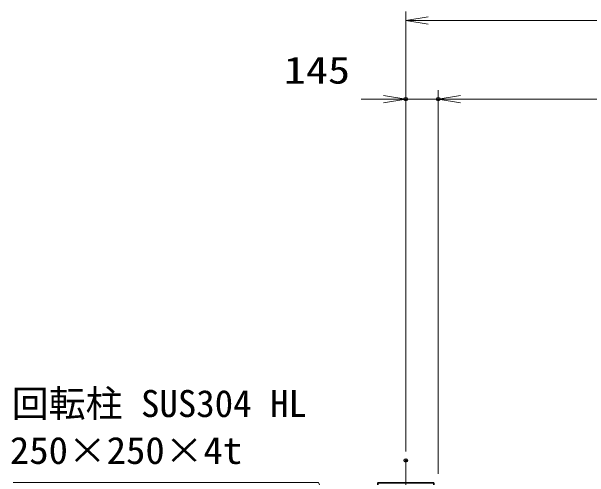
# Model space of a CAD drawing. Units: millimetres, scale not verified. Extents: x -11880 to 11880, y -8400 to 8400.
# Drawn here: x -4179 to -1593, y 730 to 2817 of the extents above; entities that cross this region are included whole.
import ezdxf
from ezdxf.enums import TextEntityAlignment as Align

# ---------------------------------------------------------------- set-up
doc = ezdxf.new("R2010")
doc.units = ezdxf.units.MM
doc.header["$LTSCALE"] = 30
doc.header["$PDMODE"] = 32
doc.header["$PDSIZE"] = 15
doc.linetypes.add('USER2', pattern=[18, 12, -1.5, 3, -1.5])
for name, color, linetype, lineweight in [('0-1_外形線', 7, 'Continuous', 35), ('0-2_0', 7, 'Continuous', 18), ('0-3_寸法線', 4, 'Continuous', 18), ('0-5_細線', 2, 'Continuous', 35), ('0-7_軸線', 200, 'USER2', 15)]:
    doc.layers.add(name, color=color, linetype=linetype, lineweight=lineweight)
doc.layers.add('0-4_Defpoints', color=7, linetype='Continuous')
doc.styles.add('ＭＳ ゴシック', font='')
doc.styles.get('ＭＳ ゴシック').set_extended_font_data('MS Gothic')

# ---------------------------------------------------------------- blocks, each defined once
blk = doc.blocks.new('_Open')
at = {"layer": '0-2_0', "color": 4}
blk.add_line((-30, 5), (0, 0), dxfattribs=at)
blk.add_lwpolyline([(-30, -5), (0, 0), (-30, 0)], dxfattribs=at)
blk = doc.blocks.new('A$C71ED2D51')
at = {"layer": '0-1_外形線'}
for p, q in [((-3750, 36000), (3750, 36000)), ((-4950, 33000), (-4170, 33000)), ((-4950, 29400), (-4950, 33000)), ((-4170, 33000), (-4170, 29400)), ((-3750, 32700), (-4170, 32700)), ((-4170, 29700), (-3750, 29700)), ((-4170, 29400), (-4950, 29400)), ((-3750, 9600), (-5700, 9600)), ((-6000, 9300), (-6000, 7350)), ((-5700, 7050), (-3750, 7050)), ((3750, 750), (-3750, 750)), ((-2097, 570), (-2097, 750)), ((2097, 570), (2097, 750))]:
    blk.add_line(p, q, dxfattribs=at)
for points in [[(-3750, 36000), (3750, 36000), (3750, 750), (-3750, 750)], [(-3750, 570), (3750, 570), (3750, 0), (-3750, 0)]]:
    blk.add_lwpolyline(points, close=True, dxfattribs=at)
for centre, start, end in [((-5700, 9300), 90, 180), ((-5700, 7350), 180, 270)]:
    blk.add_arc(centre, 300, start, end, dxfattribs=at)
at = {"layer": '0-5_細線'}
for p, q in [((3750, 29310), (-3750, 29310)), ((3750, 28950), (-3750, 28950))]:
    blk.add_line(p, q, dxfattribs=at)
blk.add_circle((-5250, 8700), 240, dxfattribs=at)
at = {"layer": '0-7_軸線'}
blk.add_line((0, 39009), (0, -27189), dxfattribs=at)
blk = doc.blocks.new('S50')
at = {"layer": '0-3_寸法線'}
for points in [[(8024494.7, 87837922.9), (8065472.3, 87837922.9), (8074491.8, 87817991.7), (8075728.7, 87815258.5)], [(8074036.3, 87817785.5), (8075728.7, 87815258.5), (8074947.4, 87818197.8)]]:
    blk.add_lwpolyline(points, dxfattribs=at)
at = {"layer": '0-3_寸法線', "color": 254, "style": 'ＭＳ ゴシック'}
blk.add_text('回転柱 SUS304 HL', height=3637, dxfattribs=at).set_placement((8024303.7, 87845623.5), align=Align.BOTTOM_LEFT)
at = {"layer": '0-3_寸法線', "color": 254, "style": 'ＭＳ ゴシック', "width": 1.05}
blk.add_text('250×250×4t', height=3637, dxfattribs=at).set_placement((8024062.7, 87839323.5), align=Align.BOTTOM_LEFT)

msp = doc.modelspace()

# ---------------------------------------------------------------- linework, layer by layer
at = {"layer": '0-3_寸法線'}
for p, q in [((-2414.46, 846.74), (-2414.46, 2817.01)), ((-2414.46, 2777.01), (3890.54, 2777.01)), ((-2414.46, 846.74), (-2414.46, 2465)), ((-2269.46, 746.44), (-2269.46, 2465)), ((-2269.46, 746.44), (-2269.46, 2465)), ((-2514.46, 2425), (-2614.46, 2425)), ((-2269.46, 2425), (-2414.46, 2425)), ((730.54, 2425), (-2269.46, 2425)), ((-2169.46, 2425), (-2069.46, 2425))]:
    msp.add_line(p, q, dxfattribs=at)
at = {"layer": '0-4_Defpoints'}
for p in [(-2414.46, 2425), (-2269.46, 2425), (-2414.46, 806.74)]:
    msp.add_point(p, dxfattribs=at)

# ---------------------------------------------------------------- block references
at = {"layer": '0-1_外形線', "xscale": -0.03333333, "yscale": 0.03333333}
msp.add_blockref('A$C71ED2D51', (-2414.46, -493.56), dxfattribs=at)
at = {"layer": '0-3_寸法線', "xscale": 3.333333, "yscale": 3.333333, "rotation": 180}
for p in [(-2414.46, 2777.01), (-2269.46, 2425), (-2269.46, 2425)]:
    msp.add_blockref('_Open', p, dxfattribs=at)
at = {"layer": '0-3_寸法線'}
for name, p, xscale, yscale in [('_Open', (-2414.46, 2425), 3.333333, 3.333333), ('S50', (-271654.79, -2927222.78), 0.03333333, 0.03333333)]:
    msp.add_blockref(name, p, dxfattribs=dict(at, xscale=xscale, yscale=yscale))

# ---------------------------------------------------------------- texts
at = {"layer": '0-3_寸法線', "color": 254, "style": 'ＭＳ ゴシック', "width": 1.2}
msp.add_text('145', height=121.2, dxfattribs=at).set_placement((-2960.63, 2457.69), align=Align.BOTTOM_LEFT)

doc.saveas('drawing.dxf')
